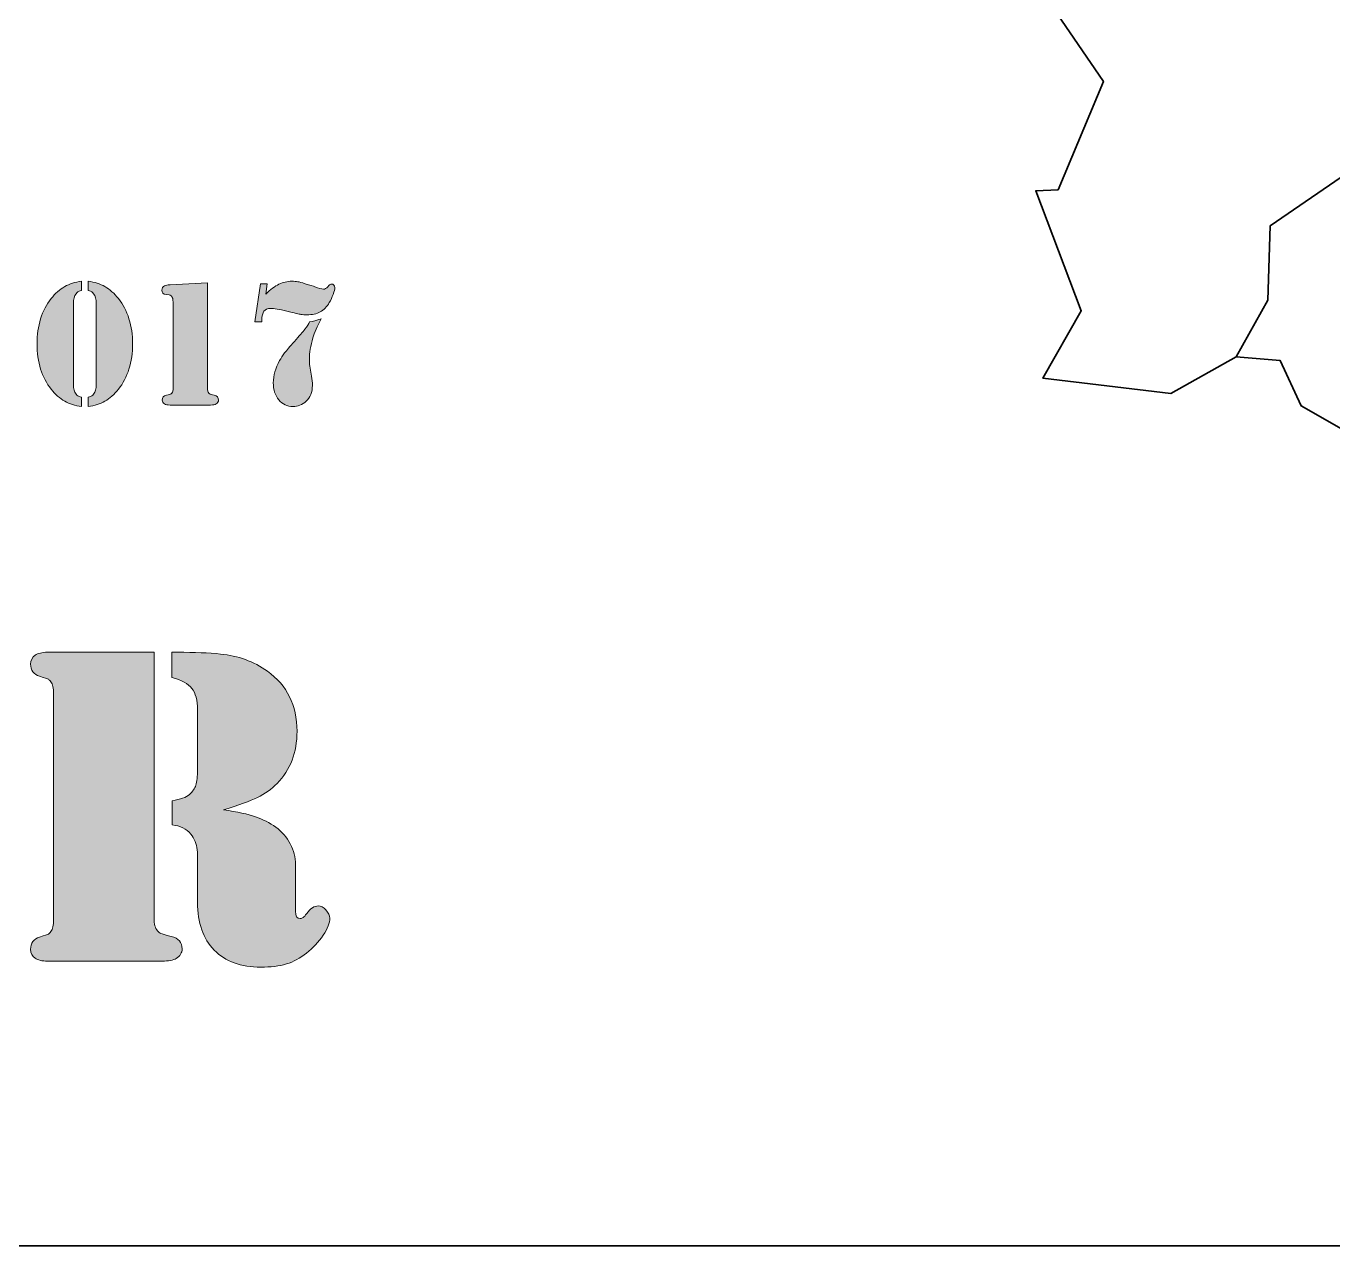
# Model space of a CAD drawing. Header units: inches. Extents: x 5 to 292, y -204 to -7.
# Drawn here: x 133.76 to 181.54, y -203.91 to -159.33 of the extents above; entities that cross this region are included whole.
import ezdxf

# ---------------------------------------------------------------- set-up
doc = ezdxf.new("R2010")
doc.units = ezdxf.units.IN
doc.header["$MEASUREMENT"] = 0
for name, color, linetype in [('Layer 4', 7, 'Continuous'), ('Legend', 7, 'Continuous'), ('MapBelgium', 7, 'Continuous')]:
    doc.layers.add(name, color=color, linetype=linetype)

# ---------------------------------------------------------------- blocks, each defined once
blk = doc.blocks.new('block 2')
at = {"layer": 'MapBelgium', "color": 250, "lineweight": 35, "true_color": 0x231f20}
for points in [[(183.357, -163.823), (179.25, -166.627), (179.161, -169.344), (178.003, -171.418), (178.003, -171.418), (175.608, -172.758), (170.938, -172.201), (172.34, -169.734), (170.672, -165.349), (171.492, -165.321), (173.148, -161.363), (170.684, -157.755)], [(183.753, -175.138), (180.377, -173.213), (179.612, -171.557), (178.003, -171.418), (178.003, -171.418), (179.161, -169.344), (179.25, -166.627), (183.357, -163.823)]]:
    blk.add_lwpolyline(points, dxfattribs=at)
blk = doc.blocks.new('block 3')
at = {"layer": 'Legend', "true_color": 0xffffff}
h = blk.add_hatch(color=7, dxfattribs=at)
h.dxf.hatch_style = 2
edge = h.paths.add_edge_path()
edge.add_spline(control_points=[(135.78, -173.235), (135.551, -173.207), (135.348, -173.142), (135.17, -173.041), (134.992, -172.939), (134.827, -172.793), (134.674, -172.601), (134.506, -172.391), (134.378, -172.146), (134.291, -171.864), (134.204, -171.583), (134.16, -171.276), (134.16, -170.944), (134.16, -170.615), (134.204, -170.31), (134.291, -170.028), (134.378, -169.747), (134.506, -169.501), (134.674, -169.292), (134.827, -169.1), (134.992, -168.953), (135.17, -168.851), (135.348, -168.75), (135.551, -168.685), (135.78, -168.657), (135.78, -168.657), (135.78, -168.997), (135.78, -168.997), (135.719, -169.017), (135.676, -169.034), (135.653, -169.048), (135.628, -169.062), (135.606, -169.083), (135.584, -169.111), (135.52, -169.192), (135.489, -169.309), (135.489, -169.462), (135.489, -169.462), (135.489, -172.43), (135.489, -172.43), (135.489, -172.583), (135.52, -172.7), (135.584, -172.78), (135.606, -172.809), (135.628, -172.83), (135.653, -172.844), (135.676, -172.858), (135.719, -172.876), (135.78, -172.895), (135.78, -172.895), (135.78, -173.235), (135.78, -173.235)], knot_values=[0, 0, 0, 0, 1, 1, 1, 2, 2, 2, 3, 3, 3, 4, 4, 4, 5, 5, 5, 6, 6, 6, 7, 7, 7, 8, 8, 8, 9, 9, 9, 10, 10, 10, 11, 11, 11, 12, 12, 12, 13, 13, 13, 14, 14, 14, 15, 15, 15, 16, 16, 16, 17, 17, 17, 17], degree=3, periodic=1)
edge = h.paths.add_edge_path()
edge.add_spline(control_points=[(136.032, -173.235), (136.032, -173.235), (136.032, -172.895), (136.032, -172.895), (136.093, -172.876), (136.136, -172.858), (136.16, -172.844), (136.184, -172.83), (136.207, -172.809), (136.229, -172.78), (136.292, -172.7), (136.323, -172.583), (136.323, -172.43), (136.323, -172.43), (136.323, -169.462), (136.323, -169.462), (136.323, -169.309), (136.292, -169.192), (136.229, -169.111), (136.207, -169.083), (136.184, -169.062), (136.16, -169.048), (136.136, -169.034), (136.093, -169.017), (136.032, -168.997), (136.032, -168.997), (136.032, -168.657), (136.032, -168.657), (136.261, -168.685), (136.465, -168.75), (136.642, -168.851), (136.82, -168.953), (136.986, -169.1), (137.138, -169.292), (137.306, -169.501), (137.434, -169.747), (137.521, -170.028), (137.608, -170.31), (137.652, -170.615), (137.652, -170.944), (137.652, -171.276), (137.608, -171.583), (137.521, -171.864), (137.434, -172.146), (137.306, -172.391), (137.138, -172.601), (136.986, -172.793), (136.82, -172.939), (136.642, -173.041), (136.465, -173.142), (136.261, -173.207), (136.032, -173.235)], knot_values=[0, 0, 0, 0, 1, 1, 1, 2, 2, 2, 3, 3, 3, 4, 4, 4, 5, 5, 5, 6, 6, 6, 7, 7, 7, 8, 8, 8, 9, 9, 9, 10, 10, 10, 11, 11, 11, 12, 12, 12, 13, 13, 13, 14, 14, 14, 15, 15, 15, 16, 16, 16, 17, 17, 17, 17], degree=3, periodic=1)
h = blk.add_hatch(color=7, dxfattribs=at)
h.dxf.hatch_style = 2
edge = h.paths.add_edge_path()
edge.add_spline(control_points=[(140.388, -168.713), (140.388, -168.713), (140.388, -172.558), (140.388, -172.558), (140.388, -172.643), (140.405, -172.704), (140.438, -172.741), (140.455, -172.763), (140.471, -172.777), (140.487, -172.782), (140.502, -172.787), (140.552, -172.801), (140.637, -172.823), (140.742, -172.847), (140.794, -172.907), (140.794, -173.003), (140.794, -173.06), (140.766, -173.106), (140.709, -173.141), (140.668, -173.167), (140.599, -173.18), (140.503, -173.18), (140.503, -173.18), (140.391, -173.18), (140.391, -173.18), (140.391, -173.18), (139.135, -173.18), (139.135, -173.18), (139.135, -173.18), (139.027, -173.18), (139.027, -173.18), (138.929, -173.18), (138.86, -173.167), (138.821, -173.141), (138.764, -173.106), (138.736, -173.06), (138.736, -173.003), (138.736, -172.907), (138.788, -172.847), (138.893, -172.823), (138.978, -172.801), (139.028, -172.787), (139.043, -172.782), (139.058, -172.777), (139.074, -172.763), (139.089, -172.741), (139.122, -172.704), (139.138, -172.643), (139.138, -172.558), (139.138, -172.558), (139.138, -169.495), (139.138, -169.495), (139.138, -169.381), (139.127, -169.298), (139.104, -169.246), (139.081, -169.193), (139.044, -169.164), (138.994, -169.158), (138.994, -169.158), (138.88, -169.141), (138.88, -169.141), (138.777, -169.126), (138.726, -169.074), (138.726, -168.984), (138.726, -168.914), (138.758, -168.86), (138.824, -168.82), (138.857, -168.803), (138.924, -168.791), (139.027, -168.784), (139.027, -168.784), (140.388, -168.713), (140.388, -168.713)], knot_values=[0, 0, 0, 0, 1, 1, 1, 2, 2, 2, 3, 3, 3, 4, 4, 4, 5, 5, 5, 6, 6, 6, 7, 7, 7, 8, 8, 8, 9, 9, 9, 10, 10, 10, 11, 11, 11, 12, 12, 12, 13, 13, 13, 14, 14, 14, 15, 15, 15, 16, 16, 16, 17, 17, 17, 18, 18, 18, 19, 19, 19, 20, 20, 20, 21, 21, 21, 22, 22, 22, 23, 23, 23, 24, 24, 24, 24], degree=3, periodic=1)
h = blk.add_hatch(color=7, dxfattribs=at)
h.dxf.hatch_style = 2
edge = h.paths.add_edge_path()
edge.add_spline(control_points=[(142.126, -170.139), (142.126, -170.139), (142.332, -168.745), (142.332, -168.745), (142.332, -168.745), (142.575, -168.745), (142.575, -168.745), (142.575, -168.745), (142.525, -169.125), (142.525, -169.125), (142.696, -168.959), (142.855, -168.839), (143.003, -168.766), (143.152, -168.693), (143.312, -168.657), (143.484, -168.657), (143.563, -168.657), (143.633, -168.662), (143.694, -168.673), (143.755, -168.684), (143.843, -168.708), (143.959, -168.745), (144.138, -168.8), (144.258, -168.839), (144.319, -168.863), (144.45, -168.913), (144.556, -168.941), (144.636, -168.945), (144.686, -168.947), (144.737, -168.92), (144.787, -168.863), (144.787, -168.863), (144.823, -168.817), (144.823, -168.817), (144.858, -168.778), (144.893, -168.758), (144.928, -168.758), (144.958, -168.758), (144.985, -168.771), (145.01, -168.796), (145.033, -168.821), (145.045, -168.85), (145.045, -168.883), (145.045, -168.944), (145.026, -169.028), (144.986, -169.136), (144.947, -169.244), (144.9, -169.345), (144.846, -169.439), (144.756, -169.594), (144.645, -169.707), (144.513, -169.778), (144.382, -169.849), (144.22, -169.884), (144.028, -169.884), (143.945, -169.884), (143.872, -169.879), (143.81, -169.868), (143.748, -169.857), (143.575, -169.818), (143.291, -169.75), (143.014, -169.684), (142.815, -169.652), (142.696, -169.652), (142.586, -169.652), (142.506, -169.685), (142.455, -169.753), (142.404, -169.821), (142.378, -169.926), (142.378, -170.067), (142.378, -170.067), (142.378, -170.139), (142.378, -170.139), (142.378, -170.139), (142.126, -170.139), (142.126, -170.139)], knot_values=[0, 0, 0, 0, 1, 1, 1, 2, 2, 2, 3, 3, 3, 4, 4, 4, 5, 5, 5, 6, 6, 6, 7, 7, 7, 8, 8, 8, 9, 9, 9, 10, 10, 10, 11, 11, 11, 12, 12, 12, 13, 13, 13, 14, 14, 14, 15, 15, 15, 16, 16, 16, 17, 17, 17, 18, 18, 18, 19, 19, 19, 20, 20, 20, 21, 21, 21, 22, 22, 22, 23, 23, 23, 24, 24, 24, 25, 25, 25, 25], degree=3, periodic=1)
edge = h.paths.add_edge_path()
edge.add_spline(control_points=[(144.544, -170.025), (144.403, -170.302), (144.304, -170.535), (144.247, -170.725), (144.16, -171.015), (144.116, -171.274), (144.116, -171.501), (144.116, -171.591), (144.122, -171.675), (144.136, -171.756), (144.136, -171.756), (144.198, -172.119), (144.198, -172.119), (144.217, -172.235), (144.227, -172.348), (144.227, -172.46), (144.227, -172.708), (144.151, -172.903), (143.998, -173.042), (143.859, -173.171), (143.697, -173.235), (143.514, -173.235), (143.304, -173.235), (143.132, -173.154), (142.998, -172.99), (142.864, -172.826), (142.797, -172.618), (142.797, -172.365), (142.797, -172.103), (142.874, -171.832), (143.029, -171.553), (143.077, -171.464), (143.138, -171.372), (143.211, -171.278), (143.284, -171.185), (143.405, -171.043), (143.573, -170.853), (143.747, -170.656), (143.874, -170.507), (143.954, -170.404), (144.034, -170.302), (144.091, -170.214), (144.126, -170.139), (144.246, -170.128), (144.385, -170.09), (144.544, -170.025)], knot_values=[0, 0, 0, 0, 1, 1, 1, 2, 2, 2, 3, 3, 3, 4, 4, 4, 5, 5, 5, 6, 6, 6, 7, 7, 7, 8, 8, 8, 9, 9, 9, 10, 10, 10, 11, 11, 11, 12, 12, 12, 13, 13, 13, 14, 14, 14, 15, 15, 15, 15], degree=3, periodic=1)
h = blk.add_hatch(color=7, dxfattribs=at)
h.dxf.hatch_style = 2
edge = h.paths.add_edge_path()
edge.add_spline(control_points=[(138.438, -182.214), (138.438, -182.214), (138.438, -191.929), (138.438, -191.929), (138.438, -192.144), (138.48, -192.298), (138.562, -192.392), (138.607, -192.447), (138.648, -192.482), (138.686, -192.495), (138.725, -192.509), (138.852, -192.544), (139.067, -192.599), (139.331, -192.659), (139.464, -192.811), (139.464, -193.054), (139.464, -193.197), (139.392, -193.313), (139.249, -193.401), (139.144, -193.467), (138.97, -193.5), (138.728, -193.5), (138.728, -193.5), (138.447, -193.5), (138.447, -193.5), (138.447, -193.5), (134.759, -193.5), (134.759, -193.5), (134.759, -193.5), (134.544, -193.5), (134.544, -193.5), (134.346, -193.5), (134.193, -193.463), (134.085, -193.388), (133.978, -193.314), (133.924, -193.208), (133.924, -193.07), (133.924, -192.844), (134.034, -192.695), (134.255, -192.624), (134.437, -192.563), (134.543, -192.526), (134.573, -192.512), (134.603, -192.498), (134.635, -192.466), (134.668, -192.417), (134.734, -192.329), (134.767, -192.188), (134.767, -191.995), (134.767, -191.995), (134.767, -183.719), (134.767, -183.719), (134.767, -183.526), (134.734, -183.385), (134.668, -183.297), (134.635, -183.247), (134.603, -183.216), (134.573, -183.202), (134.543, -183.188), (134.437, -183.151), (134.255, -183.09), (134.034, -183.019), (133.924, -182.87), (133.924, -182.644), (133.924, -182.506), (133.978, -182.4), (134.085, -182.325), (134.193, -182.251), (134.346, -182.214), (134.544, -182.214), (134.544, -182.214), (134.759, -182.214), (134.759, -182.214), (134.759, -182.214), (138.438, -182.214), (138.438, -182.214)], knot_values=[0, 0, 0, 0, 1, 1, 1, 2, 2, 2, 3, 3, 3, 4, 4, 4, 5, 5, 5, 6, 6, 6, 7, 7, 7, 8, 8, 8, 9, 9, 9, 10, 10, 10, 11, 11, 11, 12, 12, 12, 13, 13, 13, 14, 14, 14, 15, 15, 15, 16, 16, 16, 17, 17, 17, 18, 18, 18, 19, 19, 19, 20, 20, 20, 21, 21, 21, 22, 22, 22, 23, 23, 23, 24, 24, 24, 25, 25, 25, 25], degree=3, periodic=1)
edge = h.paths.add_edge_path()
edge.add_spline(control_points=[(140.977, -187.969), (141.484, -188.046), (141.874, -188.131), (142.147, -188.225), (142.42, -188.319), (142.666, -188.445), (142.887, -188.605), (143.118, -188.776), (143.296, -188.98), (143.42, -189.217), (143.544, -189.454), (143.606, -189.705), (143.606, -189.969), (143.606, -189.969), (143.606, -191.681), (143.606, -191.681), (143.606, -191.857), (143.664, -191.946), (143.78, -191.946), (143.824, -191.946), (143.861, -191.933), (143.891, -191.908), (143.922, -191.884), (143.964, -191.835), (144.019, -191.764), (144.157, -191.576), (144.298, -191.483), (144.441, -191.483), (144.535, -191.483), (144.629, -191.532), (144.722, -191.631), (144.816, -191.731), (144.863, -191.83), (144.863, -191.929), (144.863, -192.1), (144.782, -192.308), (144.619, -192.553), (144.456, -192.799), (144.254, -193.018), (144.011, -193.211), (143.785, -193.393), (143.54, -193.523), (143.275, -193.603), (143.011, -193.683), (142.699, -193.723), (142.341, -193.723), (141.613, -193.723), (141.046, -193.515), (140.638, -193.099), (140.23, -192.683), (140.026, -192.103), (140.026, -191.359), (140.026, -191.359), (140.026, -189.969), (140.026, -189.969), (140.026, -189.661), (140.023, -189.482), (140.018, -189.432), (139.99, -189.212), (139.913, -189.021), (139.786, -188.862), (139.626, -188.669), (139.398, -188.556), (139.1, -188.523), (139.1, -188.523), (139.1, -187.638), (139.1, -187.638), (139.398, -187.594), (139.61, -187.517), (139.737, -187.406), (139.847, -187.307), (139.923, -187.194), (139.964, -187.067), (140.005, -186.941), (140.026, -186.753), (140.026, -186.505), (140.026, -186.505), (140.026, -184.314), (140.026, -184.314), (140.026, -183.967), (139.958, -183.708), (139.823, -183.537), (139.688, -183.366), (139.444, -183.231), (139.092, -183.132), (139.092, -183.132), (139.092, -182.214), (139.092, -182.214), (139.092, -182.214), (139.307, -182.214), (139.307, -182.214), (139.918, -182.214), (140.439, -182.236), (140.869, -182.28), (141.509, -182.341), (142.079, -182.55), (142.581, -182.908), (143.303, -183.421), (143.664, -184.151), (143.664, -185.099), (143.664, -185.877), (143.421, -186.513), (142.936, -187.009), (142.732, -187.219), (142.494, -187.39), (142.221, -187.522), (141.948, -187.654), (141.533, -187.803), (140.977, -187.969)], knot_values=[0, 0, 0, 0, 1, 1, 1, 2, 2, 2, 3, 3, 3, 4, 4, 4, 5, 5, 5, 6, 6, 6, 7, 7, 7, 8, 8, 8, 9, 9, 9, 10, 10, 10, 11, 11, 11, 12, 12, 12, 13, 13, 13, 14, 14, 14, 15, 15, 15, 16, 16, 16, 17, 17, 17, 18, 18, 18, 19, 19, 19, 20, 20, 20, 21, 21, 21, 22, 22, 22, 23, 23, 23, 24, 24, 24, 25, 25, 25, 26, 26, 26, 27, 27, 27, 28, 28, 28, 29, 29, 29, 30, 30, 30, 31, 31, 31, 32, 32, 32, 33, 33, 33, 34, 34, 34, 35, 35, 35, 36, 36, 36, 36], degree=3, periodic=1)
at = {"layer": 'Legend', "lineweight": 0}
for points, knots in [([(135.78, -173.235), (135.551, -173.207), (135.348, -173.142), (135.17, -173.041), (134.992, -172.939), (134.827, -172.793), (134.674, -172.601), (134.506, -172.391), (134.378, -172.146), (134.291, -171.864), (134.204, -171.583), (134.16, -171.276), (134.16, -170.944), (134.16, -170.615), (134.204, -170.31), (134.291, -170.028), (134.378, -169.747), (134.506, -169.501), (134.674, -169.292), (134.827, -169.1), (134.992, -168.953), (135.17, -168.851), (135.348, -168.75), (135.551, -168.685), (135.78, -168.657), (135.78, -168.657), (135.78, -168.997), (135.78, -168.997), (135.719, -169.017), (135.676, -169.034), (135.653, -169.048), (135.628, -169.062), (135.606, -169.083), (135.584, -169.111), (135.52, -169.192), (135.489, -169.309), (135.489, -169.462), (135.489, -169.462), (135.489, -172.43), (135.489, -172.43), (135.489, -172.583), (135.52, -172.7), (135.584, -172.78), (135.606, -172.809), (135.628, -172.83), (135.653, -172.844), (135.676, -172.858), (135.719, -172.876), (135.78, -172.895), (135.78, -172.895), (135.78, -173.235), (135.78, -173.235)], [0, 0, 0, 0, 1, 1, 1, 2, 2, 2, 3, 3, 3, 4, 4, 4, 5, 5, 5, 6, 6, 6, 7, 7, 7, 8, 8, 8, 9, 9, 9, 10, 10, 10, 11, 11, 11, 12, 12, 12, 13, 13, 13, 14, 14, 14, 15, 15, 15, 16, 16, 16, 17, 17, 17, 17]), ([(136.032, -173.235), (136.032, -173.235), (136.032, -172.895), (136.032, -172.895), (136.093, -172.876), (136.136, -172.858), (136.16, -172.844), (136.184, -172.83), (136.207, -172.809), (136.229, -172.78), (136.292, -172.7), (136.323, -172.583), (136.323, -172.43), (136.323, -172.43), (136.323, -169.462), (136.323, -169.462), (136.323, -169.309), (136.292, -169.192), (136.229, -169.111), (136.207, -169.083), (136.184, -169.062), (136.16, -169.048), (136.136, -169.034), (136.093, -169.017), (136.032, -168.997), (136.032, -168.997), (136.032, -168.657), (136.032, -168.657), (136.261, -168.685), (136.465, -168.75), (136.642, -168.851), (136.82, -168.953), (136.986, -169.1), (137.138, -169.292), (137.306, -169.501), (137.434, -169.747), (137.521, -170.028), (137.608, -170.31), (137.652, -170.615), (137.652, -170.944), (137.652, -171.276), (137.608, -171.583), (137.521, -171.864), (137.434, -172.146), (137.306, -172.391), (137.138, -172.601), (136.986, -172.793), (136.82, -172.939), (136.642, -173.041), (136.465, -173.142), (136.261, -173.207), (136.032, -173.235)], [0, 0, 0, 0, 1, 1, 1, 2, 2, 2, 3, 3, 3, 4, 4, 4, 5, 5, 5, 6, 6, 6, 7, 7, 7, 8, 8, 8, 9, 9, 9, 10, 10, 10, 11, 11, 11, 12, 12, 12, 13, 13, 13, 14, 14, 14, 15, 15, 15, 16, 16, 16, 17, 17, 17, 17]), ([(140.388, -168.713), (140.388, -168.713), (140.388, -172.558), (140.388, -172.558), (140.388, -172.643), (140.405, -172.704), (140.438, -172.741), (140.455, -172.763), (140.471, -172.777), (140.487, -172.782), (140.502, -172.787), (140.552, -172.801), (140.637, -172.823), (140.742, -172.847), (140.794, -172.907), (140.794, -173.003), (140.794, -173.06), (140.766, -173.106), (140.709, -173.141), (140.668, -173.167), (140.599, -173.18), (140.503, -173.18), (140.503, -173.18), (140.391, -173.18), (140.391, -173.18), (140.391, -173.18), (139.135, -173.18), (139.135, -173.18), (139.135, -173.18), (139.027, -173.18), (139.027, -173.18), (138.929, -173.18), (138.86, -173.167), (138.821, -173.141), (138.764, -173.106), (138.736, -173.06), (138.736, -173.003), (138.736, -172.907), (138.788, -172.847), (138.893, -172.823), (138.978, -172.801), (139.028, -172.787), (139.043, -172.782), (139.058, -172.777), (139.074, -172.763), (139.089, -172.741), (139.122, -172.704), (139.138, -172.643), (139.138, -172.558), (139.138, -172.558), (139.138, -169.495), (139.138, -169.495), (139.138, -169.381), (139.127, -169.298), (139.104, -169.246), (139.081, -169.193), (139.044, -169.164), (138.994, -169.158), (138.994, -169.158), (138.88, -169.141), (138.88, -169.141), (138.777, -169.126), (138.726, -169.074), (138.726, -168.984), (138.726, -168.914), (138.758, -168.86), (138.824, -168.82), (138.857, -168.803), (138.924, -168.791), (139.027, -168.784), (139.027, -168.784), (140.388, -168.713), (140.388, -168.713)], [0, 0, 0, 0, 1, 1, 1, 2, 2, 2, 3, 3, 3, 4, 4, 4, 5, 5, 5, 6, 6, 6, 7, 7, 7, 8, 8, 8, 9, 9, 9, 10, 10, 10, 11, 11, 11, 12, 12, 12, 13, 13, 13, 14, 14, 14, 15, 15, 15, 16, 16, 16, 17, 17, 17, 18, 18, 18, 19, 19, 19, 20, 20, 20, 21, 21, 21, 22, 22, 22, 23, 23, 23, 24, 24, 24, 24]), ([(142.126, -170.139), (142.126, -170.139), (142.332, -168.745), (142.332, -168.745), (142.332, -168.745), (142.575, -168.745), (142.575, -168.745), (142.575, -168.745), (142.525, -169.125), (142.525, -169.125), (142.696, -168.959), (142.855, -168.839), (143.003, -168.766), (143.152, -168.693), (143.312, -168.657), (143.484, -168.657), (143.563, -168.657), (143.633, -168.662), (143.694, -168.673), (143.755, -168.684), (143.843, -168.708), (143.959, -168.745), (144.138, -168.8), (144.258, -168.839), (144.319, -168.863), (144.45, -168.913), (144.556, -168.941), (144.636, -168.945), (144.686, -168.947), (144.737, -168.92), (144.787, -168.863), (144.787, -168.863), (144.823, -168.817), (144.823, -168.817), (144.858, -168.778), (144.893, -168.758), (144.928, -168.758), (144.958, -168.758), (144.985, -168.771), (145.01, -168.796), (145.033, -168.821), (145.045, -168.85), (145.045, -168.883), (145.045, -168.944), (145.026, -169.028), (144.986, -169.136), (144.947, -169.244), (144.9, -169.345), (144.846, -169.439), (144.756, -169.594), (144.645, -169.707), (144.513, -169.778), (144.382, -169.849), (144.22, -169.884), (144.028, -169.884), (143.945, -169.884), (143.872, -169.879), (143.81, -169.868), (143.748, -169.857), (143.575, -169.818), (143.291, -169.75), (143.014, -169.684), (142.815, -169.652), (142.696, -169.652), (142.586, -169.652), (142.506, -169.685), (142.455, -169.753), (142.404, -169.821), (142.378, -169.926), (142.378, -170.067), (142.378, -170.067), (142.378, -170.139), (142.378, -170.139), (142.378, -170.139), (142.126, -170.139), (142.126, -170.139)], [0, 0, 0, 0, 1, 1, 1, 2, 2, 2, 3, 3, 3, 4, 4, 4, 5, 5, 5, 6, 6, 6, 7, 7, 7, 8, 8, 8, 9, 9, 9, 10, 10, 10, 11, 11, 11, 12, 12, 12, 13, 13, 13, 14, 14, 14, 15, 15, 15, 16, 16, 16, 17, 17, 17, 18, 18, 18, 19, 19, 19, 20, 20, 20, 21, 21, 21, 22, 22, 22, 23, 23, 23, 24, 24, 24, 25, 25, 25, 25]), ([(144.544, -170.025), (144.403, -170.302), (144.304, -170.535), (144.247, -170.725), (144.16, -171.015), (144.116, -171.274), (144.116, -171.501), (144.116, -171.591), (144.122, -171.675), (144.136, -171.756), (144.136, -171.756), (144.198, -172.119), (144.198, -172.119), (144.217, -172.235), (144.227, -172.348), (144.227, -172.46), (144.227, -172.708), (144.151, -172.903), (143.998, -173.042), (143.859, -173.171), (143.697, -173.235), (143.514, -173.235), (143.304, -173.235), (143.132, -173.154), (142.998, -172.99), (142.864, -172.826), (142.797, -172.618), (142.797, -172.365), (142.797, -172.103), (142.874, -171.832), (143.029, -171.553), (143.077, -171.464), (143.138, -171.372), (143.211, -171.278), (143.284, -171.185), (143.405, -171.043), (143.573, -170.853), (143.747, -170.656), (143.874, -170.507), (143.954, -170.404), (144.034, -170.302), (144.091, -170.214), (144.126, -170.139), (144.246, -170.128), (144.385, -170.09), (144.544, -170.025)], [0, 0, 0, 0, 1, 1, 1, 2, 2, 2, 3, 3, 3, 4, 4, 4, 5, 5, 5, 6, 6, 6, 7, 7, 7, 8, 8, 8, 9, 9, 9, 10, 10, 10, 11, 11, 11, 12, 12, 12, 13, 13, 13, 14, 14, 14, 15, 15, 15, 15]), ([(138.438, -182.214), (138.438, -182.214), (138.438, -191.929), (138.438, -191.929), (138.438, -192.144), (138.48, -192.298), (138.562, -192.392), (138.607, -192.447), (138.648, -192.482), (138.686, -192.495), (138.725, -192.509), (138.852, -192.544), (139.067, -192.599), (139.331, -192.659), (139.464, -192.811), (139.464, -193.054), (139.464, -193.197), (139.392, -193.313), (139.249, -193.401), (139.144, -193.467), (138.97, -193.5), (138.728, -193.5), (138.728, -193.5), (138.447, -193.5), (138.447, -193.5), (138.447, -193.5), (134.759, -193.5), (134.759, -193.5), (134.759, -193.5), (134.544, -193.5), (134.544, -193.5), (134.346, -193.5), (134.193, -193.463), (134.085, -193.388), (133.978, -193.314), (133.924, -193.208), (133.924, -193.07), (133.924, -192.844), (134.034, -192.695), (134.255, -192.624), (134.437, -192.563), (134.543, -192.526), (134.573, -192.512), (134.603, -192.498), (134.635, -192.466), (134.668, -192.417), (134.734, -192.329), (134.767, -192.188), (134.767, -191.995), (134.767, -191.995), (134.767, -183.719), (134.767, -183.719), (134.767, -183.526), (134.734, -183.385), (134.668, -183.297), (134.635, -183.247), (134.603, -183.216), (134.573, -183.202), (134.543, -183.188), (134.437, -183.151), (134.255, -183.09), (134.034, -183.019), (133.924, -182.87), (133.924, -182.644), (133.924, -182.506), (133.978, -182.4), (134.085, -182.325), (134.193, -182.251), (134.346, -182.214), (134.544, -182.214), (134.544, -182.214), (134.759, -182.214), (134.759, -182.214), (134.759, -182.214), (138.438, -182.214), (138.438, -182.214)], [0, 0, 0, 0, 1, 1, 1, 2, 2, 2, 3, 3, 3, 4, 4, 4, 5, 5, 5, 6, 6, 6, 7, 7, 7, 8, 8, 8, 9, 9, 9, 10, 10, 10, 11, 11, 11, 12, 12, 12, 13, 13, 13, 14, 14, 14, 15, 15, 15, 16, 16, 16, 17, 17, 17, 18, 18, 18, 19, 19, 19, 20, 20, 20, 21, 21, 21, 22, 22, 22, 23, 23, 23, 24, 24, 24, 25, 25, 25, 25]), ([(140.977, -187.969), (141.484, -188.046), (141.874, -188.131), (142.147, -188.225), (142.42, -188.319), (142.666, -188.445), (142.887, -188.605), (143.118, -188.776), (143.296, -188.98), (143.42, -189.217), (143.544, -189.454), (143.606, -189.705), (143.606, -189.969), (143.606, -189.969), (143.606, -191.681), (143.606, -191.681), (143.606, -191.857), (143.664, -191.946), (143.78, -191.946), (143.824, -191.946), (143.861, -191.933), (143.891, -191.908), (143.922, -191.884), (143.964, -191.835), (144.019, -191.764), (144.157, -191.576), (144.298, -191.483), (144.441, -191.483), (144.535, -191.483), (144.629, -191.532), (144.722, -191.631), (144.816, -191.731), (144.863, -191.83), (144.863, -191.929), (144.863, -192.1), (144.782, -192.308), (144.619, -192.553), (144.456, -192.799), (144.254, -193.018), (144.011, -193.211), (143.785, -193.393), (143.54, -193.523), (143.275, -193.603), (143.011, -193.683), (142.699, -193.723), (142.341, -193.723), (141.613, -193.723), (141.046, -193.515), (140.638, -193.099), (140.23, -192.683), (140.026, -192.103), (140.026, -191.359), (140.026, -191.359), (140.026, -189.969), (140.026, -189.969), (140.026, -189.661), (140.023, -189.482), (140.018, -189.432), (139.99, -189.212), (139.913, -189.021), (139.786, -188.862), (139.626, -188.669), (139.398, -188.556), (139.1, -188.523), (139.1, -188.523), (139.1, -187.638), (139.1, -187.638), (139.398, -187.594), (139.61, -187.517), (139.737, -187.406), (139.847, -187.307), (139.923, -187.194), (139.964, -187.067), (140.005, -186.941), (140.026, -186.753), (140.026, -186.505), (140.026, -186.505), (140.026, -184.314), (140.026, -184.314), (140.026, -183.967), (139.958, -183.708), (139.823, -183.537), (139.688, -183.366), (139.444, -183.231), (139.092, -183.132), (139.092, -183.132), (139.092, -182.214), (139.092, -182.214), (139.092, -182.214), (139.307, -182.214), (139.307, -182.214), (139.918, -182.214), (140.439, -182.236), (140.869, -182.28), (141.509, -182.341), (142.079, -182.55), (142.581, -182.908), (143.303, -183.421), (143.664, -184.151), (143.664, -185.099), (143.664, -185.877), (143.421, -186.513), (142.936, -187.009), (142.732, -187.219), (142.494, -187.39), (142.221, -187.522), (141.948, -187.654), (141.533, -187.803), (140.977, -187.969)], [0, 0, 0, 0, 1, 1, 1, 2, 2, 2, 3, 3, 3, 4, 4, 4, 5, 5, 5, 6, 6, 6, 7, 7, 7, 8, 8, 8, 9, 9, 9, 10, 10, 10, 11, 11, 11, 12, 12, 12, 13, 13, 13, 14, 14, 14, 15, 15, 15, 16, 16, 16, 17, 17, 17, 18, 18, 18, 19, 19, 19, 20, 20, 20, 21, 21, 21, 22, 22, 22, 23, 23, 23, 24, 24, 24, 25, 25, 25, 26, 26, 26, 27, 27, 27, 28, 28, 28, 29, 29, 29, 30, 30, 30, 31, 31, 31, 32, 32, 32, 33, 33, 33, 34, 34, 34, 35, 35, 35, 36, 36, 36, 36])]:
    blk.add_open_spline(points, degree=3, knots=knots, dxfattribs=at)

msp = doc.modelspace()

# ---------------------------------------------------------------- linework, layer by layer
at = {"layer": 'Layer 4', "color": 250, "lineweight": 35, "true_color": 0x231f20}
msp.add_open_spline([(288.219, -203.906), (288.219, -203.906), (8.819, -203.906), (8.819, -203.906), (6.491, -203.906), (4.586, -202.001), (4.586, -199.672), (4.586, -199.672), (4.586, -11.642), (4.586, -11.642), (4.586, -9.313), (6.491, -7.408), (8.819, -7.408), (8.819, -7.408), (288.219, -7.408), (288.219, -7.408), (290.547, -7.408), (292.452, -9.313), (292.452, -11.642), (292.452, -11.642), (292.452, -199.672), (292.452, -199.672), (292.452, -202.001), (290.547, -203.906), (288.219, -203.906)], degree=3, knots=[0, 0, 0, 0, 1, 1, 1, 2, 2, 2, 3, 3, 3, 4, 4, 4, 5, 5, 5, 6, 6, 6, 7, 7, 7, 8, 8, 8, 8], dxfattribs=at)

# ---------------------------------------------------------------- block references
at = {"layer": 'Legend'}
msp.add_blockref('block 3', (0, 0), dxfattribs=at)
at = {"layer": 'MapBelgium'}
msp.add_blockref('block 2', (0, 0), dxfattribs=at)

doc.saveas('drawing.dxf')
